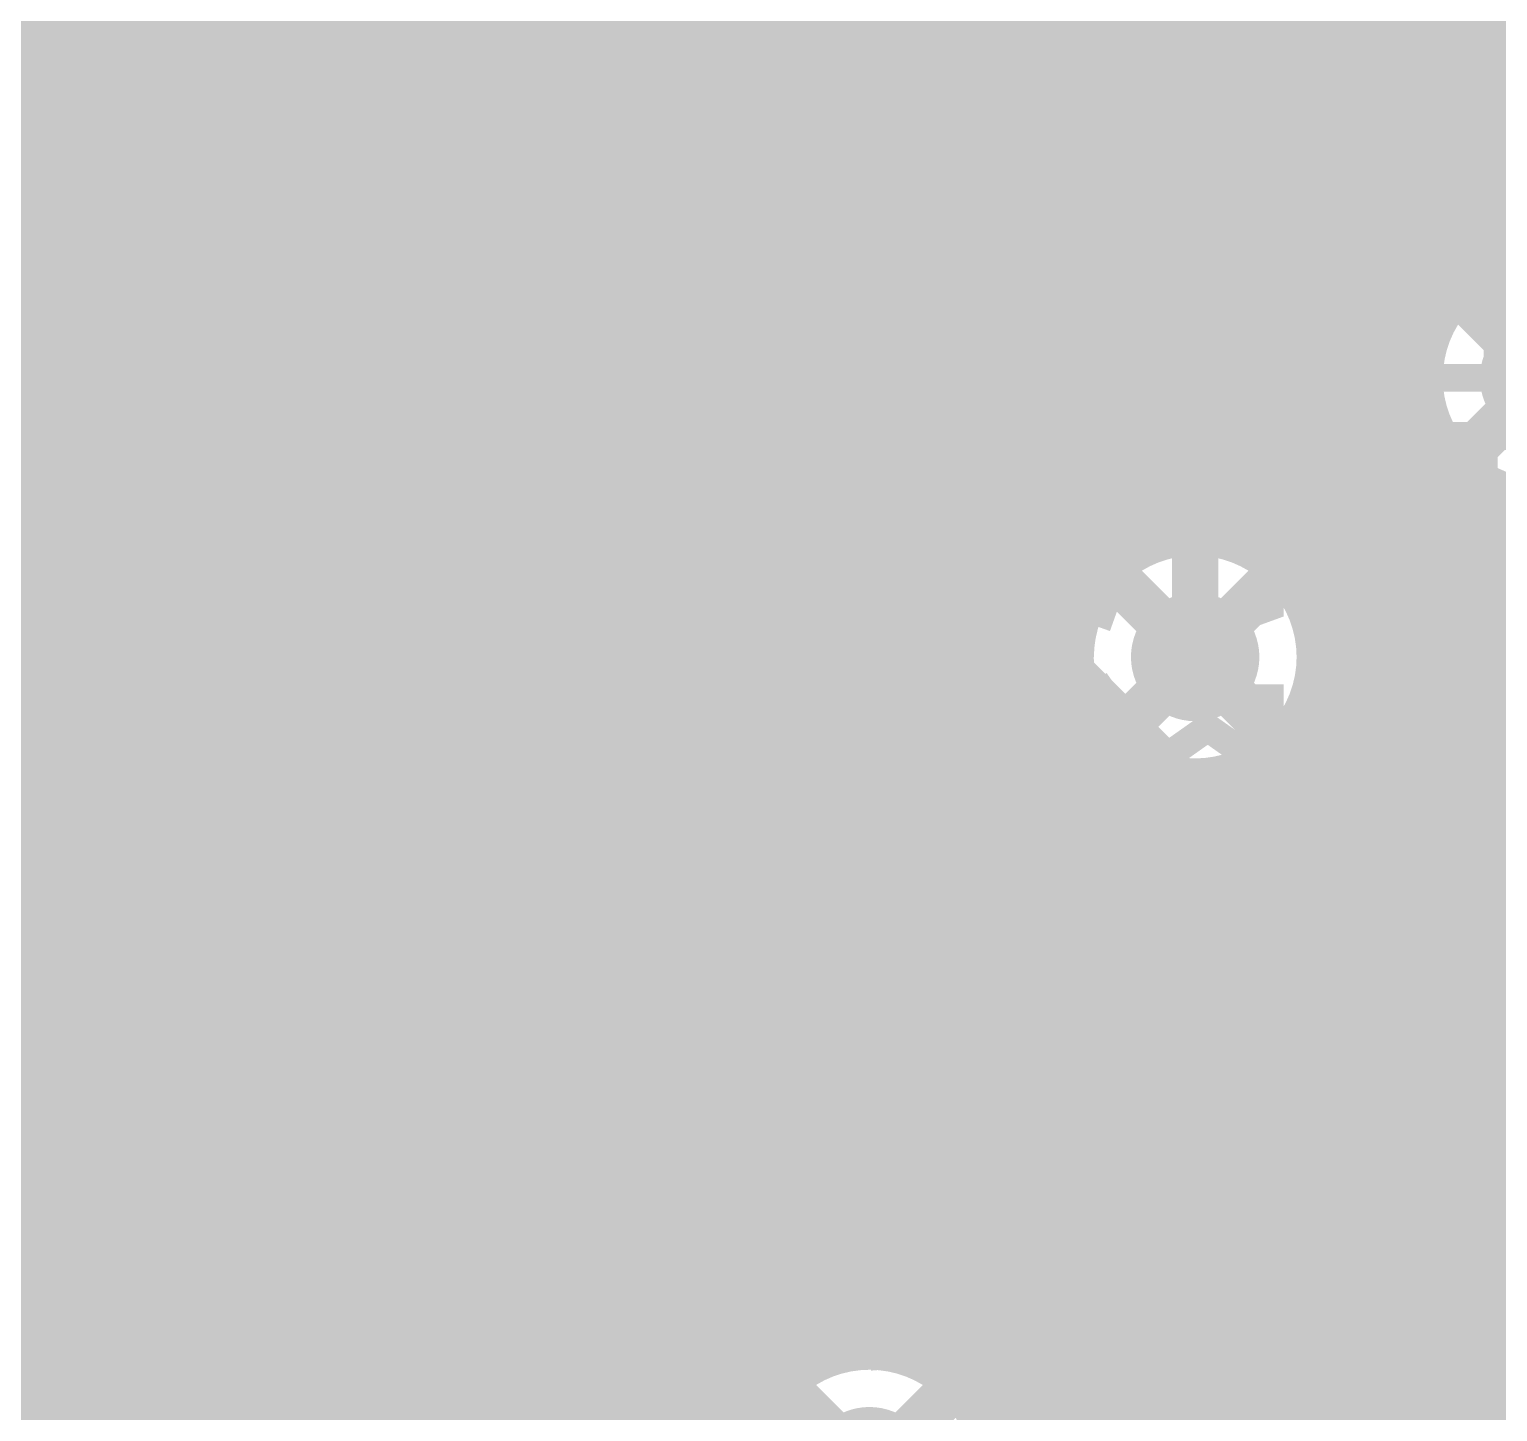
# Model space of a CAD drawing. Extents: x -5 to 112, y -62 to 71.
# Drawn here: x 16.24 to 24.26, y 53.28 to 60.83 of the extents above; entities that cross this region are included whole.
import ezdxf

# ---------------------------------------------------------------- set-up
doc = ezdxf.new("R2010")
doc.units = 0
doc.header["$MEASUREMENT"] = 0
doc.layers.get('0').update_dxf_attribs({"linetype": 'CONTINUOUS'})
for name, color, linetype in [('25-336-0_BOT', 7, 'CONTINUOUS'), ('25-336-0_DRD', 7, 'CONTINUOUS'), ('25-336-0_DRL', 2, 'CONTINUOUS'), ('25-336-0_IN1', 4, 'CONTINUOUS'), ('25-336-0_IN2', 3, 'CONTINUOUS'), ('25-336-0_SMT', 10, 'CONTINUOUS'), ('25-336-0_SPT', 14, 'CONTINUOUS'), ('25-336-0_SST', 9, 'CONTINUOUS'), ('25-336-0_TOP', 12, 'CONTINUOUS'), ('THRUHOLE_TAP', 8, 'CONTINUOUS')]:
    doc.layers.add(name, color=color, linetype=linetype)

# ---------------------------------------------------------------- blocks, each defined once
blk = doc.blocks.new('ROUND_11')
at = {"const_width": 0.35052}
blk.add_lwpolyline([(-0.17526, 0, 1), (0.17526, 0, 1)], format="xyb", close=True, dxfattribs=at)
blk = doc.blocks.new('ROUND_68')
at = {"const_width": 0.35052}
blk.add_lwpolyline([(-0.17526, 0, 1), (0.17526, 0, 1)], format="xyb", close=True, dxfattribs=at)
blk = doc.blocks.new('ROUND_81')
at = {"const_width": 0.10033}
blk.add_lwpolyline([(-0.050164, 0, 1), (0.050164, 0, 1)], format="xyb", close=True, dxfattribs=at)
blk = doc.blocks.new('ROUND_82')
at = {"const_width": 0.10033}
blk.add_lwpolyline([(-0.050164, 0, 1), (0.050164, 0, 1)], format="xyb", close=True, dxfattribs=at)
blk = doc.blocks.new('ROUND_65')
at = {"const_width": 0.35052}
blk.add_lwpolyline([(-0.17526, 0, 1), (0.17526, 0, 1)], format="xyb", close=True, dxfattribs=at)
blk = doc.blocks.new('RECTANGLE_2')
blk.add_solid([(0.4826, 0.4064), (0.4826, -0.4064), (-0.4826, 0.4064), (-0.4826, -0.4064)])
blk = doc.blocks.new('RECTANGLE_13')
blk.add_solid([(0.9017, 0.508), (0.9017, -0.508), (-0.9017, 0.508), (-0.9017, -0.508)])
blk = doc.blocks.new('OBLONG_54')
at = {"const_width": 0.2794}
blk.add_lwpolyline([(0, 0.7493), (0, -0.7493)], dxfattribs=at)
at = {"const_width": 0.1397}
for points in [[(-0.06985, 0.7493, 1), (0.06985, 0.7493, 1)], [(-0.06985, -0.7493, 1), (0.06985, -0.7493, 1)]]:
    blk.add_lwpolyline(points, format="xyb", close=True, dxfattribs=at)
blk = doc.blocks.new('RECTANGLE_55')
blk.add_solid([(0.1397, 0.889), (0.1397, -0.889), (-0.1397, 0.889), (-0.1397, -0.889)])
blk = doc.blocks.new('OBLONG_56')
at = {"const_width": 0.2794}
blk.add_lwpolyline([(0.7493, 0), (-0.7493, 0)], dxfattribs=at)
at = {"const_width": 0.1397}
for points in [[(-0.81915, 0, 1), (-0.67945, 0, 1)], [(0.67945, 0, 1), (0.81915, 0, 1)]]:
    blk.add_lwpolyline(points, format="xyb", close=True, dxfattribs=at)
blk = doc.blocks.new('ROUND_73')
at = {"const_width": 0.10033}
blk.add_lwpolyline([(-0.050164, 0, 1), (0.050164, 0, 1)], format="xyb", close=True, dxfattribs=at)

msp = doc.modelspace()

# ---------------------------------------------------------------- linework, layer by layer
at = {"layer": '25-336-0_BOT', "const_width": 0.254}
for points in [[(19.812, 70.231), (19.812, 47.68088)], [(20.0406, 70.231), (20.0406, 47.41672)], [(20.2692, 70.231), (20.2692, 53.34508)], [(20.4978, 70.231), (20.4978, 53.55336)], [(20.7264, 70.231), (20.7264, 53.62956)], [(20.955, 70.231), (20.955, 53.73116)], [(21.1836, 70.231), (21.1836, 53.95722)], [(21.4122, 70.231), (21.4122, 54.06136)], [(21.6408, 70.231), (21.6408, 54.06644)], [(21.8694, 70.231), (21.8694, 54.06644)], [(23.4696, 70.231), (23.4696, 54.06644)], [(23.6982, 70.231), (23.6982, 54.06644)], [(16.41348, 46.76648), (16.41348, 62.00648), (18.923, 64.516), (18.923, 68.326)], [(19.5834, 68.16344), (19.5834, 47.77994)], [(23.9268, 64.80302), (23.9268, 59.27598)], [(24.0538, 64.64808), (24.0538, 59.43092)], [(19.3548, 64.36614), (19.3548, 47.79264)], [(19.1262, 64.0715), (19.1262, 47.72406)], [(18.8976, 63.8429), (18.8976, 47.53864)], [(18.669, 63.6143), (18.669, 42.9133)], [(18.4404, 63.3857), (18.4404, 43.21556)], [(18.2118, 63.1571), (18.2118, 43.32732)], [(17.9832, 62.9285), (17.9832, 43.35018)], [(17.7546, 62.6999), (17.7546, 43.29176)], [(17.526, 62.4713), (17.526, 43.12412)], [(17.2974, 62.2427), (17.2974, 42.52468)], [(17.0688, 62.0141), (17.0688, 46.94682)], [(16.87068, 61.81598), (16.87068, 47.2694)], [(22.606, 57.404), (22.606, 61.722)], [(23.241, 61.47816), (23.241, 57.6453)], [(22.098, 61.26988), (22.098, 57.85612)], [(22.1488, 61.21908), (22.1488, 57.90692)], [(23.0632, 61.21908), (23.0632, 57.90692)], [(22.1488, 60.8076), (16.87068, 60.8076)], [(24.0538, 60.8076), (23.0632, 60.8076)], [(22.1488, 60.579), (16.87068, 60.579)], [(24.0538, 60.579), (23.0632, 60.579)], [(22.1488, 60.3504), (16.87068, 60.3504)], [(24.0538, 60.3504), (23.0632, 60.3504)], [(22.1488, 60.1218), (16.87068, 60.1218)], [(24.0538, 60.1218), (23.0632, 60.1218)], [(22.1488, 59.8932), (16.87068, 59.8932)], [(24.0538, 59.8932), (23.0632, 59.8932)], [(22.1488, 59.6646), (16.87068, 59.6646)], [(24.0538, 59.6646), (23.0632, 59.6646)], [(22.1488, 59.436), (16.87068, 59.436)], [(24.0538, 59.436), (23.0632, 59.436)], [(22.1488, 59.2074), (16.87068, 59.2074)], [(23.89124, 59.2074), (23.0632, 59.2074)], [(22.1488, 58.9788), (16.87068, 58.9788)], [(23.83282, 58.9788), (23.0632, 58.9788)], [(22.1488, 58.7502), (16.87068, 58.7502)], [(23.85314, 58.7502), (23.0632, 58.7502)], [(23.9268, 58.58002), (23.9268, 54.06644)], [(22.1488, 58.5216), (16.87068, 58.5216)], [(23.9649, 58.5216), (23.0632, 58.5216)], [(24.1554, 58.34888), (24.1554, 54.06644)], [(22.1488, 58.293), (16.87068, 58.293)], [(24.26716, 58.293), (23.0632, 58.293)], [(22.1488, 58.0644), (16.87068, 58.0644)], [(33.8328, 58.0644), (23.0632, 58.0644)], [(22.08022, 57.8358), (16.87068, 57.8358)], [(33.8328, 57.8358), (23.13178, 57.8358)], [(21.95576, 57.6072), (16.87068, 57.6072)], [(33.8328, 57.6072), (23.2537, 57.6072)], [(21.92528, 57.3786), (16.87068, 57.3786)], [(33.8328, 57.3786), (23.28418, 57.3786)], [(21.97608, 57.15), (16.87068, 57.15)], [(33.8328, 57.15), (23.23592, 57.15)], [(23.241, 57.16016), (23.241, 54.06644)], [(22.098, 56.95188), (22.098, 54.06644)], [(22.12594, 56.9214), (16.87068, 56.9214)], [(23.0124, 56.8579), (23.0124, 54.06644)], [(33.8328, 56.9214), (23.08352, 56.9214)], [(22.3266, 56.78424), (22.3266, 54.06644)], [(22.5552, 56.72582), (22.5552, 54.06644)], [(22.7838, 56.74614), (22.7838, 54.06644)], [(33.8328, 56.6928), (16.87068, 56.6928)], [(33.8328, 56.4642), (16.87068, 56.4642)], [(33.8328, 56.2356), (16.87068, 56.2356)], [(33.8328, 56.007), (16.87068, 56.007)], [(27.89936, 55.7784), (16.87068, 55.7784)], [(27.71394, 55.5498), (16.87068, 55.5498)], [(27.64536, 55.3212), (16.87068, 55.3212)], [(27.65806, 55.0926), (16.87068, 55.0926)], [(27.75712, 54.864), (16.87068, 54.864)], [(28.01874, 54.6354), (16.87068, 54.6354)], [(25.63114, 54.4068), (16.87068, 54.4068)], [(25.34158, 54.1782), (16.87068, 54.1782)], [(25.23236, 54.06644), (21.47824, 54.06644)], [(20.828, 52.959), (21.47824, 53.60924), (25.4254, 53.60924), (25.781, 53.975), (33.02, 53.975), (33.528, 53.467)], [(21.17344, 53.9496), (16.87068, 53.9496)], [(21.15566, 53.93182), (20.86102, 53.63718)], [(20.9423, 53.721), (16.87068, 53.721)], [(20.86102, 53.63718), (20.82823, 53.63479)], [(20.40636, 53.4924), (16.87068, 53.4924)], [(20.22094, 53.2638), (16.87068, 53.2638)]]:
    msp.add_lwpolyline(points, dxfattribs=at)
for points in [[(24.0538, 59.43092, 0.2113087), (23.83132, 58.928)], [(23.83028, 58.928, 0.4142136), (24.511, 58.24728)], [(22.1488, 57.90692, 0.2113087), (21.92632, 57.404)], [(23.28672, 57.404, 0.2113087), (23.0639, 57.90769)], [(21.92528, 57.404, 0.4142136), (22.606, 56.72328)], [(22.606, 56.72328, 0.4142136), (23.28672, 57.404)], [(21.47824, 54.06644, 0.1989132), (21.15495, 53.93253)], [(21.47824, 54.06644, 0.1989132), (21.15495, 53.93253)], [(20.828, 53.63972, 0.4142136), (20.14728, 52.959)]]:
    msp.add_lwpolyline(points, format="xyb", dxfattribs=at)
at = {"layer": '25-336-0_DRD', "const_width": 0.254}
for points in [[(23.876, 62.992), (21.336, 60.452)], [(23.876, 60.452), (21.336, 62.992)], [(19.1262, 61.6712), (16.5862, 59.1312)], [(19.1262, 59.1312), (16.5862, 61.6712)], [(16.51, 58.928), (13.97, 61.468)], [(25.781, 60.198), (23.241, 57.658)], [(25.781, 57.658), (23.241, 60.198)], [(23.876, 58.674), (21.336, 56.134)], [(23.876, 56.134), (21.336, 58.674)], [(24.257, 57.531), (21.717, 54.991)], [(24.257, 54.991), (21.717, 57.531)], [(24.257, 57.531), (21.717, 54.991)], [(24.257, 54.991), (21.717, 57.531)], [(26.2128, 55.9562), (23.6728, 53.4162)], [(26.2128, 53.4162), (23.6728, 55.9562)], [(26.2128, 55.9562), (23.6728, 53.4162)], [(26.2128, 53.4162), (23.6728, 55.9562)], [(21.082, 55.118), (18.542, 52.578)], [(21.082, 52.578), (18.542, 55.118)], [(21.082, 55.118), (18.542, 52.578)], [(21.082, 52.578), (18.542, 55.118)], [(21.082, 55.118), (18.542, 52.578)], [(21.082, 52.578), (18.542, 55.118)], [(21.082, 55.118), (18.542, 52.578)], [(21.082, 52.578), (18.542, 55.118)], [(22.098, 54.229), (19.558, 51.689)], [(22.098, 51.689), (19.558, 54.229)]]:
    msp.add_lwpolyline(points, dxfattribs=at)
at = {"layer": '25-336-0_IN1', "const_width": 0.254}
for points in [[(16.1544, 61.468), (16.1544, 47.39386)], [(16.383, 61.468), (16.383, 47.44466)], [(16.6116, 61.468), (16.6116, 47.41672)], [(16.8402, 61.468), (16.8402, 47.2948)], [(17.0688, 61.468), (17.0688, 46.94682)], [(17.2974, 61.468), (17.2974, 60.78728)], [(18.4404, 61.468), (18.4404, 60.74918)], [(18.669, 61.468), (18.669, 41.021)], [(18.8976, 61.468), (18.8976, 47.53864)], [(19.1262, 61.468), (19.1262, 47.72406)], [(19.3548, 61.468), (19.3548, 54.35092)], [(19.5834, 61.468), (19.5834, 54.48808)], [(19.812, 61.468), (19.812, 54.52872)], [(20.0406, 61.468), (20.0406, 54.48808)], [(20.2692, 61.468), (20.2692, 54.35092)], [(20.4978, 61.468), (20.4978, 53.55336)], [(20.7264, 61.468), (20.7264, 53.62956)], [(20.955, 61.468), (20.955, 53.62702)], [(21.1836, 61.468), (21.1836, 53.53812)], [(21.4122, 61.468), (21.4122, 53.30698)], [(21.6408, 61.468), (21.6408, 41.021)], [(21.8694, 61.468), (21.8694, 41.021)], [(23.241, 61.468), (23.241, 57.6453)], [(23.4696, 61.468), (23.4696, 56.73852)], [(23.6982, 61.468), (23.6982, 41.021)], [(23.9268, 61.468), (23.9268, 59.27598)], [(24.1554, 61.468), (24.1554, 59.50712)], [(22.098, 61.26988), (22.098, 57.85612)], [(23.0124, 61.1759), (23.0124, 57.94756)], [(22.3266, 61.10224), (22.3266, 58.02376)], [(22.5552, 61.04382), (22.5552, 58.08218)], [(22.7838, 61.06414), (22.7838, 58.05932)], [(17.40408, 60.9092), (8.382, 60.9092)], [(30.861, 60.9092), (18.30832, 60.9092)], [(17.23644, 60.6806), (8.382, 60.6806)], [(30.861, 60.6806), (18.47596, 60.6806)], [(17.17802, 60.452), (8.382, 60.452)], [(30.861, 60.452), (18.53438, 60.452)], [(17.19834, 60.2234), (8.382, 60.2234)], [(28.53436, 60.2234), (18.51152, 60.2234)], [(17.3101, 59.9948), (8.382, 59.9948)], [(17.2974, 60.01258), (17.2974, 41.021)], [(28.34894, 59.9948), (18.39976, 59.9948)], [(18.4404, 60.05322), (18.4404, 41.021)], [(18.2118, 59.82208), (18.2118, 41.021)], [(17.61236, 59.7662), (8.382, 59.7662)], [(17.526, 59.80684), (17.526, 41.021)], [(28.28036, 59.7662), (18.0975, 59.7662)], [(17.7546, 59.7281), (17.7546, 41.021)], [(17.9832, 59.73318), (17.9832, 41.021)], [(24.20874, 59.5376), (8.382, 59.5376)], [(23.94712, 59.309), (8.382, 59.309)], [(23.84806, 59.0804), (8.382, 59.0804)], [(23.83536, 58.8518), (8.382, 58.8518)], [(23.90394, 58.6232), (8.382, 58.6232)], [(23.9268, 58.58002), (23.9268, 41.021)], [(24.08936, 58.3946), (8.382, 58.3946)], [(24.1554, 58.34888), (24.1554, 41.021)], [(30.861, 58.166), (8.382, 58.166)], [(22.18436, 57.9374), (8.382, 57.9374)], [(30.861, 57.9374), (23.02764, 57.9374)], [(21.99894, 57.7088), (8.382, 57.7088)], [(30.861, 57.7088), (23.21306, 57.7088)], [(21.93036, 57.4802), (8.382, 57.4802)], [(30.861, 57.4802), (23.28164, 57.4802)], [(21.94306, 57.2516), (8.382, 57.2516)], [(30.861, 57.2516), (23.26894, 57.2516)], [(23.241, 57.16016), (23.241, 56.89092)], [(22.04212, 57.023), (8.382, 57.023)], [(30.58922, 57.023), (23.16988, 57.023)], [(22.098, 56.95188), (22.098, 41.021)], [(22.30374, 56.7944), (8.382, 56.7944)], [(22.3266, 56.78424), (22.3266, 56.42102)], [(30.35808, 56.7944), (23.40864, 56.7944)], [(22.37994, 56.5658), (8.382, 56.5658)], [(30.26918, 56.5658), (23.59406, 56.5658)], [(22.31136, 56.3372), (8.382, 56.3372)], [(30.2641, 56.3372), (23.66264, 56.3372)], [(22.32406, 56.1086), (8.382, 56.1086)], [(22.3266, 56.09844), (22.3266, 41.021)], [(30.34284, 56.1086), (23.64994, 56.1086)], [(22.42312, 55.88), (8.382, 55.88)], [(30.54858, 55.88), (23.55088, 55.88)], [(22.5552, 55.73522), (22.5552, 41.021)], [(23.4696, 55.78094), (23.4696, 41.021)], [(22.68474, 55.6514), (8.382, 55.6514)], [(22.7838, 55.61076), (22.7838, 41.021)], [(23.0124, 55.58028), (23.0124, 41.021)], [(23.241, 55.63108), (23.241, 41.021)], [(30.861, 55.6514), (23.28672, 55.6514)], [(30.861, 55.4228), (8.382, 55.4228)], [(24.49068, 55.1942), (8.382, 55.1942)], [(24.32304, 54.9656), (8.382, 54.9656)], [(24.26462, 54.737), (8.382, 54.737)], [(19.64944, 54.5084), (8.382, 54.5084)], [(24.28494, 54.5084), (19.97202, 54.5084)], [(19.28622, 54.2798), (8.382, 54.2798)], [(24.3967, 54.2798), (20.33778, 54.2798)], [(19.16176, 54.0512), (8.382, 54.0512)], [(24.69896, 54.0512), (20.4597, 54.0512)], [(19.13128, 53.8226), (8.382, 53.8226)], [(30.861, 53.8226), (20.49018, 53.8226)], [(19.18208, 53.594), (8.382, 53.594)], [(20.58416, 53.594), (20.44192, 53.594)], [(30.861, 53.594), (21.0693, 53.594)], [(19.33194, 53.3654), (8.382, 53.3654)], [(19.3548, 53.34508), (19.3548, 47.79264)], [(30.861, 53.3654), (21.37156, 53.3654)], [(19.5834, 53.20792), (19.5834, 47.77994)], [(20.0406, 53.20792), (20.0406, 47.41672)], [(19.812, 53.16728), (19.812, 47.68088)]]:
    msp.add_lwpolyline(points, dxfattribs=at)
for points in [[(17.8562, 61.08192, 0.4142136), (17.17548, 60.4012)], [(18.53692, 60.4012, 0.4142136), (17.8562, 61.08192)], [(17.17548, 60.4012, 0.4142136), (17.8562, 59.72048)], [(17.8562, 59.72048, 0.4142136), (18.53692, 60.4012)], [(24.511, 59.60872, 0.4142136), (23.83028, 58.928)], [(23.83028, 58.928, 0.4142136), (24.511, 58.24728)], [(22.606, 58.08472, 0.4142136), (21.92528, 57.404)], [(23.28672, 57.404, 0.4142136), (22.606, 58.08472)], [(21.92528, 57.404, 0.3676766), (22.49678, 56.73344)], [(23.09622, 56.93156, 0.1941172), (23.28682, 57.404)], [(23.66772, 56.261, 0.3676766), (23.09622, 56.93156)], [(23.66772, 56.261, 0.3676766), (23.09622, 56.93156)], [(22.49678, 56.73344, 0.1941172), (22.30618, 56.261)], [(22.49678, 56.73344, 0.1941172), (22.30618, 56.261)], [(22.30628, 56.261, 0.4142136), (22.987, 55.58028)], [(22.30628, 56.261, 0.4142136), (22.987, 55.58028)], [(22.987, 55.58028, 0.4142136), (23.66772, 56.261)], [(22.987, 55.58028, 0.4142136), (23.66772, 56.261)], [(24.9428, 55.36692, 0.4142136), (24.26208, 54.6862)], [(24.26208, 54.6862, 0.4142136), (24.9428, 54.00548)], [(19.812, 54.52872, 0.4142136), (19.13128, 53.848)], [(19.812, 54.52872, 0.4142136), (19.13128, 53.848)], [(20.49272, 53.848, 0.4142136), (19.812, 54.52872)], [(20.49272, 53.848, 0.4142136), (19.812, 54.52872)], [(19.13128, 53.848, 0.4142136), (19.812, 53.16728)], [(19.13128, 53.848, 0.4142136), (19.812, 53.16728)], [(20.37334, 53.46446, 0.1509821), (20.49186, 53.848)], [(20.37334, 53.46446, 0.1509821), (20.49186, 53.848)], [(20.828, 53.63972, 0.1852097), (20.37276, 53.4651)], [(21.50872, 52.959, 0.4142136), (20.828, 53.63972)], [(19.812, 53.16728, 0.1852086), (20.26724, 53.3419)], [(19.812, 53.16728, 0.1852086), (20.26724, 53.3419)], [(20.26666, 53.34254, 0.1509821), (20.14814, 52.959)]]:
    msp.add_lwpolyline(points, format="xyb", dxfattribs=at)
at = {"layer": '25-336-0_IN2', "const_width": 0.254}
for points in [[(17.3228, 69.85), (17.3228, 38.227)], [(17.5514, 69.85), (17.5514, 43.14952)], [(17.78, 69.85), (17.78, 43.30192)], [(18.0086, 69.85), (18.0086, 43.35018)], [(18.2372, 69.85), (18.2372, 43.3197)], [(19.6088, 69.85), (19.6088, 47.77232)], [(19.8374, 69.85), (19.8374, 47.66056)], [(20.066, 69.85), (20.066, 47.3583)], [(20.2946, 69.85), (20.2946, 53.38064)], [(20.5232, 69.85), (20.5232, 53.56606)], [(20.7518, 69.85), (20.7518, 53.63464)], [(20.9804, 69.85), (20.9804, 53.62194)], [(21.209, 69.85), (21.209, 53.52288)], [(21.4376, 69.85), (21.4376, 53.25872)], [(21.6662, 69.85), (21.6662, 38.227)], [(21.8948, 69.85), (21.8948, 38.227)], [(23.495, 69.85), (23.495, 38.227)], [(23.7236, 69.85), (23.7236, 38.227)], [(18.4658, 67.82308), (18.4658, 43.19778)], [(19.3802, 67.82308), (19.3802, 47.79518)], [(18.6944, 67.68592), (18.6944, 42.83202)], [(19.1516, 67.68592), (19.1516, 47.73676)], [(18.923, 67.64528), (18.923, 47.56912)], [(23.9522, 64.76238), (23.9522, 59.31408)], [(24.1808, 64.55664), (24.1808, 59.52236)], [(17.0942, 64.2366), (17.0942, 38.227)], [(16.8656, 63.881), (16.8656, 47.27448)], [(16.637, 63.68034), (16.637, 47.4091)], [(16.4084, 63.5508), (16.4084, 47.44466)], [(16.1798, 63.4746), (16.1798, 47.40402)], [(23.2664, 61.55944), (23.2664, 57.56402)], [(22.1234, 61.24194), (22.1234, 57.88152)], [(23.0378, 61.19622), (23.0378, 57.92978)], [(22.352, 61.09208), (22.352, 58.03392)], [(22.5806, 61.04128), (22.5806, 58.08218)], [(22.8092, 61.07176), (22.8092, 58.0517)], [(33.67024, 60.8076), (15.53972, 60.8076)], [(33.83788, 60.579), (15.80388, 60.579)], [(59.7789, 60.3504), (15.90294, 60.3504)], [(59.66714, 60.1218), (15.91564, 60.1218)], [(59.64682, 59.8932), (15.84706, 59.8932)], [(59.70524, 59.6646), (15.66164, 59.6646)], [(24.05888, 59.436), (-3.937, 59.436)], [(23.89124, 59.2074), (5.87502, 59.2074)], [(23.83282, 58.9788), (6.24078, 58.9788)], [(23.85314, 58.7502), (6.3627, 58.7502)], [(23.9522, 58.53938), (23.9522, 38.227)], [(23.9649, 58.5216), (6.39318, 58.5216)], [(24.1808, 58.33364), (24.1808, 38.227)], [(24.26716, 58.293), (11.24712, 58.293)], [(22.44344, 58.0644), (11.41476, 58.0644)], [(39.38524, 58.0644), (22.76602, 58.0644)], [(22.08022, 57.8358), (11.47318, 57.8358)], [(39.32682, 57.8358), (23.13178, 57.8358)], [(21.95576, 57.6072), (11.45032, 57.6072)], [(39.34714, 57.6072), (23.2537, 57.6072)], [(21.92528, 57.3786), (11.33856, 57.3786)], [(39.4589, 57.3786), (23.28418, 57.3786)], [(23.2664, 57.24144), (23.2664, 38.227)], [(21.97608, 57.15), (11.0363, 57.15)], [(39.76116, 57.15), (23.23592, 57.15)], [(22.12594, 56.9214), (-3.937, 56.9214)], [(22.1234, 56.92394), (22.1234, 38.227)], [(23.0378, 56.87822), (23.0378, 38.227)], [(54.11724, 56.9214), (23.08352, 56.9214)], [(22.352, 56.77408), (22.352, 38.227)], [(22.5806, 56.72328), (22.5806, 38.227)], [(22.8092, 56.75376), (22.8092, 38.227)], [(54.05882, 56.6928), (-3.937, 56.6928)], [(54.07914, 56.4642), (9.23798, 56.4642)], [(54.1909, 56.2356), (9.46912, 56.2356)], [(54.49316, 56.007), (9.55802, 56.007)], [(27.89936, 55.7784), (9.56056, 55.7784)], [(27.71394, 55.5498), (9.48436, 55.5498)], [(27.64536, 55.3212), (9.27608, 55.3212)], [(27.65806, 55.0926), (-0.5588, 55.0926)], [(27.75712, 54.864), (-0.49784, 54.864)], [(28.01874, 54.6354), (9.05002, 54.6354)], [(39.10838, 54.4068), (9.41578, 54.4068)], [(38.90264, 54.1782), (9.5377, 54.1782)], [(33.04794, 53.9496), (9.56818, 53.9496)], [(27.43708, 53.721), (9.51992, 53.721)], [(20.40636, 53.4924), (9.36752, 53.4924)], [(27.29992, 53.4924), (21.24964, 53.4924)], [(20.22094, 53.2638), (-1.4224, 53.2638)], [(27.25928, 53.2638), (21.43506, 53.2638)]]:
    msp.add_lwpolyline(points, dxfattribs=at)
for points in [[(24.511, 59.60872, 0.4142136), (23.83028, 58.928)], [(23.83028, 58.928, 0.4142136), (24.511, 58.24728)], [(22.606, 58.08472, 0.4142136), (21.92528, 57.404)], [(23.28672, 57.404, 0.4142136), (22.606, 58.08472)], [(21.92528, 57.404, 0.4142136), (22.606, 56.72328)], [(22.606, 56.72328, 0.4142136), (23.28672, 57.404)], [(20.828, 53.63972, 0.4142136), (20.14728, 52.959)], [(21.50872, 52.959, 0.4142136), (20.828, 53.63972)]]:
    msp.add_lwpolyline(points, format="xyb", dxfattribs=at)
at = {"layer": '25-336-0_SST', "const_width": 0.1524}
for points in [[(24.257, 58.928), (21.463, 58.928), (21.463, 64.262), (24.257, 64.262), (24.257, 58.928)], [(17.3355, 58.2295), (17.3355, 61.1505), (15.6972, 61.1505), (15.6972, 58.2295), (17.3355, 58.2295)], [(19.8755, 58.2295), (19.8755, 61.1505), (18.2372, 61.1505), (18.2372, 58.2295), (19.8755, 58.2295)], [(20.29206, 60.1853), (20.12442, 60.24626), (20.12442, 60.60186), (20.29206, 60.66028), (20.97024, 60.66028), (21.14042, 60.60186), (21.14042, 60.24626), (20.97024, 60.1853)], [(20.29206, 59.82208), (20.12442, 59.7027), (20.12442, 59.46648), (20.29206, 59.3471), (20.46224, 59.3471), (20.80006, 59.58586), (21.14042, 59.3471), (21.14042, 59.82208)], [(20.29206, 58.98388), (20.12442, 58.92546), (20.12442, 58.56986), (20.29206, 58.5089), (20.63242, 58.5089), (20.80006, 58.62828), (20.80006, 58.98388), (21.14042, 58.98388), (21.14042, 58.5089)], [(23.3045, 58.6105), (23.3045, 55.6895), (24.9428, 55.6895), (24.9428, 58.6105), (23.3045, 58.6105)], [(22.16658, 57.61736), (21.9964, 57.67832), (21.9964, 58.03392), (22.16658, 58.09234), (22.84476, 58.09234), (23.0124, 58.03392), (23.0124, 57.67832), (22.84476, 57.61736)], [(22.16658, 57.25414), (21.9964, 57.13476), (21.9964, 56.89854), (22.16658, 56.77916), (22.33676, 56.77916), (22.67458, 57.01792), (23.0124, 56.77916), (23.0124, 57.25414)], [(22.5044, 56.35752), (22.5044, 56.00192), (22.33676, 55.94096), (22.16658, 55.94096), (21.9964, 56.00192), (21.9964, 56.35752), (22.16658, 56.41594), (22.33676, 56.41594), (23.0124, 56.17972)], [(24.44242, 55.32628), (24.44242, 54.97068), (24.61006, 54.8513), (24.78024, 54.8513), (24.95042, 54.97068), (24.95042, 55.32628), (23.93442, 55.32628)], [(12.7, 54.102), (12.7, 46.355), (21.59, 46.355), (21.59, 55.245), (13.843, 55.245), (12.7, 54.102)], [(24.44242, 55.0291), (23.93442, 54.8513)], [(24.27224, 54.0131), (24.27224, 54.48808), (24.95042, 54.25186), (24.95042, 54.13248), (23.93442, 54.13248)], [(24.44242, 53.23586), (24.44242, 53.59146), (24.61006, 53.64988), (24.78024, 53.64988), (24.95042, 53.59146), (24.95042, 53.23586), (24.78024, 53.1749), (24.61006, 53.1749), (23.93442, 53.41366)]]:
    msp.add_lwpolyline(points, dxfattribs=at)
at = {"layer": '25-336-0_TOP'}
for points, const_width in [([(16.41348, 56.5912), (16.41348, 55.52948), (16.129, 55.245), (13.081, 55.245), (12.7, 55.626), (12.7, 59.182), (11.684, 60.198), (11.684, 63.881), (10.795, 64.77)], 0.254), ([(14.097, 61.722), (19.177, 61.722), (20.066, 60.833), (24.892, 60.833), (25.654, 60.071), (25.654, 59.817)], 0.254), ([(17.3228, 61.2648), (17.3228, 59.01436)], 0.254), ([(17.5514, 61.2648), (17.5514, 58.78576)], 0.254), ([(17.78, 61.2648), (17.78, 58.55208)], 0.254), ([(18.0086, 61.2648), (18.0086, 57.80024)], 0.254), ([(18.2372, 61.2648), (18.2372, 57.77484)], 0.254), ([(17.3228, 61.1378), (17.3228, 59.7154)], 0.254), ([(18.2372, 61.1378), (18.2372, 59.7154)], 0.254), ([(18.2372, 60.7568), (17.3228, 60.7568)], 0.254), ([(18.2372, 60.5282), (17.3228, 60.5282)], 0.254), ([(10.795, 60.4012), (12.192, 59.0042), (12.192, 55.372), (12.827, 54.737), (16.383, 54.737), (16.91386, 55.26786), (16.91386, 56.5912)], 0.254), ([(15.24, 60.198), (15.24, 59.944), (16.2052, 58.9788), (16.51, 58.9788)], 0.635), ([(16.51, 60.4012), (17.8562, 60.4012), (18.8722, 60.4012), (19.05, 60.4012)], 0.254), ([(16.51, 60.4012), (17.8562, 60.4012)], 0.254), ([(17.3228, 60.4012), (16.51, 60.4012)], 0.254), ([(19.05, 60.4012), (18.8722, 60.4012), (18.034, 59.563), (18.034, 58.42), (18.415, 58.039), (18.415, 56.5912)], 0.254), ([(18.2372, 60.4012), (19.05, 60.4012)], 0.254), ([(18.2372, 60.2996), (17.3228, 60.2996)], 0.254), ([(18.2372, 60.071), (17.3228, 60.071)], 0.254), ([(19.05, 58.9788), (19.1008, 58.9788), (20.0406, 59.9186), (22.86, 59.9186)], 0.254), ([(18.2372, 59.8424), (17.3228, 59.8424)], 0.254), ([(17.3228, 59.6646), (17.3228, 59.01436)], 0.254), ([(18.2372, 59.6646), (18.2372, 58.2422)], 0.254), ([(18.2372, 59.6138), (17.3228, 59.6138)], 0.254), ([(18.2372, 59.3852), (17.3228, 59.3852)], 0.254), ([(18.2372, 59.1566), (17.3228, 59.1566)], 0.254), ([(17.41424, 56.5912), (17.41424, 58.27776), (16.7132, 58.9788), (16.51, 58.9788)], 0.254), ([(17.3228, 59.01436), (17.73682, 58.60034)], 0.254), ([(19.05, 58.9788), (18.91538, 58.84418), (18.91538, 56.5912)], 0.254), ([(18.2372, 58.928), (17.40916, 58.928)], 0.254), ([(24.13, 57.8612), (24.13, 58.547), (24.511, 58.928)], 0.254), ([(18.2372, 58.6994), (17.63776, 58.6994)], 0.254), ([(18.2372, 58.4708), (17.82826, 58.4708)], 0.254), ([(24.13, 57.8612), (24.0538, 57.8612), (23.495, 58.42), (20.32, 58.42), (19.41576, 57.51576), (19.41576, 56.5912)], 0.254), ([(17.87144, 58.27776), (17.87144, 57.80786)], 0.254), ([(18.45818, 58.2422), (17.87144, 58.2422)], 0.254), ([(18.45818, 58.2422), (18.2372, 58.2422)], 0.254), ([(18.45818, 58.2422), (18.45818, 57.80786)], 0.254), ([(18.4658, 58.2422), (18.4658, 57.80786)], 0.254), ([(18.45818, 58.0136), (17.87144, 58.0136)], 0.254), ([(20.41652, 56.5912), (20.41652, 57.62752), (20.701, 57.912), (22.098, 57.912), (22.606, 57.404)], 0.254), ([(23.3045, 57.9628), (22.99208, 57.9628)], 0.254), ([(23.0378, 57.9628), (23.0378, 57.92978)], 0.254), ([(23.2664, 57.9628), (23.2664, 57.56402)], 0.254), ([(23.3172, 57.9501), (23.3172, 57.1754)], 0.254), ([(34.29, 57.8612), (30.6578, 54.229), (27.94, 54.229), (26.67, 55.499), (22.606, 55.499), (21.5138, 56.5912), (20.9169, 56.5912)], 0.254), ([(26.035, 57.8612), (24.13, 57.8612)], 0.254), ([(18.2626, 57.785), (18.06702, 57.785)], 0.254), ([(18.415, 57.8104), (18.415, 56.5912)], 0.254), ([(23.3172, 57.785), (23.16988, 57.785)], 0.254), ([(23.3172, 57.5564), (23.26894, 57.5564)], 0.254), ([(21.9075, 57.4548), (21.37156, 57.4548)], 0.254), ([(21.4376, 57.4548), (21.4376, 57.0484)], 0.254), ([(21.6662, 57.4548), (21.6662, 57.023)], 0.254), ([(21.8948, 57.4548), (21.8948, 56.85536)], 0.254), ([(21.92528, 57.43702), (21.92448, 57.404)], 0.254), ([(21.3868, 57.3405), (21.3868, 57.0484)], 0.254), ([(21.93036, 57.3278), (21.3868, 57.3278)], 0.254), ([(23.3172, 57.3278), (23.28164, 57.3278)], 0.254), ([(23.2664, 57.24144), (23.2664, 55.9562)], 0.254), ([(21.99894, 57.0992), (21.3868, 57.0992)], 0.254), ([(23.3172, 57.0992), (23.21306, 57.0992)], 0.254), ([(23.3172, 57.1754), (23.3172, 57.1246)], 0.254), ([(23.3172, 57.1246), (23.3172, 55.9562)], 0.254), ([(21.5138, 57.0484), (21.3868, 57.0484)], 0.254), ([(21.84146, 56.91124), (22.79396, 55.9562)], 0.254), ([(22.18436, 56.8706), (21.87956, 56.8706)], 0.254), ([(22.1234, 56.92394), (22.1234, 56.62676)], 0.254), ([(23.3172, 56.8706), (23.02764, 56.8706)], 0.254), ([(23.0378, 56.87822), (23.0378, 55.9562)], 0.254), ([(22.352, 56.77408), (22.352, 56.39816)], 0.254), ([(22.5806, 56.72328), (22.5806, 56.16956)], 0.254), ([(22.8092, 56.75376), (22.8092, 55.9562)], 0.254), ([(23.3172, 56.642), (22.10816, 56.642)], 0.254), ([(18.415, 55.372), (18.415, 56.5912)], 0.254), ([(23.3172, 56.4134), (22.33676, 56.4134)], 0.254), ([(24.13, 56.4388), (23.1648, 56.4388), (22.987, 56.261)], 0.254), ([(22.987, 56.261), (23.1648, 56.4388), (24.13, 56.4388)], 0.254), ([(23.3172, 56.4388), (24.13, 56.4388)], 0.254), ([(24.9428, 56.4388), (24.13, 56.4388)], 0.254), ([(23.3172, 56.1848), (22.56536, 56.1848)], 0.254), ([(21.3868, 56.0705), (22.28342, 55.17642)], 0.254), ([(21.3868, 56.0705), (21.3868, 55.8419)], 0.254), ([(21.4376, 56.0197), (21.4376, 53.25872)], 0.254), ([(21.5011, 55.9562), (21.3868, 55.9562)], 0.254), ([(23.3172, 55.9562), (22.79396, 55.9562)], 0.254), ([(23.3172, 55.9562), (22.79396, 55.9562)], 0.254), ([(21.6662, 55.7911), (21.6662, 47.30496)], 0.254), ([(21.7297, 55.7276), (21.37156, 55.7276)], 0.254), ([(21.9583, 55.499), (21.23694, 55.499)], 0.254), ([(21.8948, 55.5625), (21.8948, 55.0037)], 0.254), ([(18.6944, 55.42788), (18.6944, 53.70576)], 0.254), ([(19.1516, 55.4355), (19.1516, 53.4162)], 0.254), ([(19.6088, 55.41264), (19.6088, 53.4162)], 0.254), ([(21.209, 55.4736), (21.209, 53.52288)], 0.254), ([(17.37106, 55.37454), (17.37106, 55.26786)], 0.254), ([(17.5514, 55.39232), (17.5514, 54.06644)], 0.254), ([(17.78, 55.39232), (17.78, 54.06644)], 0.254), ([(18.0086, 55.38216), (18.0086, 54.06644)], 0.254), ([(18.2372, 55.40756), (18.2372, 54.05628)], 0.254), ([(18.4658, 55.37454), (18.4658, 53.93436)], 0.254), ([(18.923, 55.372), (18.923, 53.47716)], 0.254), ([(19.3802, 55.372), (19.3802, 53.4162)], 0.254), ([(19.8374, 55.37708), (19.8374, 53.4162)], 0.254), ([(19.91614, 55.372), (19.94656, 55.37298)], 0.254), ([(20.88642, 55.372), (19.94662, 55.372)], 0.254), ([(20.066, 55.372), (20.066, 53.4162)], 0.254), ([(20.2946, 55.372), (20.2946, 53.4162)], 0.254), ([(20.5232, 55.372), (20.5232, 53.56606)], 0.254), ([(20.7518, 55.372), (20.7518, 53.63464)], 0.254), ([(20.88642, 55.372), (20.9169, 55.37101)], 0.254), ([(20.9804, 55.37708), (20.9804, 53.62194)], 0.254), ([(22.1234, 55.3339), (22.1234, 55.0799)], 0.254), ([(22.1869, 55.2704), (17.37106, 55.2704)], 0.254), ([(22.352, 55.118), (22.352, 55.0799)], 0.254), ([(21.96338, 55.0418), (17.3101, 55.0418)], 0.254), ([(17.3228, 55.06212), (17.3228, 54.06644)], 0.254), ([(22.42312, 55.0799), (22.1488, 55.0799)], 0.254), ([(25.2222, 55.0418), (24.02586, 55.0418)], 0.254), ([(25.2222, 55.0418), (24.02586, 55.0418)], 0.254), ([(24.1808, 55.0418), (24.1808, 54.95036)], 0.254), ([(17.23644, 54.94528), (16.71066, 54.41696)], 0.254), ([(24.20366, 54.93004), (25.2222, 53.90896)], 0.254), ([(17.0942, 54.8005), (17.0942, 54.06644)], 0.254), ([(21.72462, 54.8132), (17.10436, 54.8132)], 0.254), ([(25.2222, 54.8132), (24.31796, 54.8132)], 0.254), ([(16.8656, 54.5719), (16.8656, 54.06644)], 0.254), ([(21.6789, 54.5846), (16.87576, 54.5846)], 0.254), ([(26.035, 53.2638), (25.2222, 53.2638), (23.876, 54.61), (22.8981, 54.61)], 0.254), ([(21.74748, 54.356), (16.63446, 54.356)], 0.254), ([(16.637, 54.356), (16.637, 54.06644)], 0.254), ([(16.383, 54.2798), (12.827, 54.2798)], 0.254), ([(16.1798, 54.2798), (16.1798, 54.06644)], 0.254), ([(16.4084, 54.2798), (16.4084, 54.06644)], 0.254), ([(18.14576, 54.06644), (12.64666, 54.06644)], 0.254), ([(21.6789, 54.1274), (12.6492, 54.1274)], 0.254), ([(22.8981, 54.10962), (20.96262, 54.10962), (20.701, 53.848), (19.812, 53.848)], 0.254), ([(19.812, 53.848), (20.701, 53.848), (20.96262, 54.10962), (22.8981, 54.10962)], 0.254), ([(19.812, 53.848), (20.701, 53.848), (20.96262, 54.10962), (22.8981, 54.10962)], 0.254), ([(22.8981, 54.10962), (20.96262, 54.10962), (20.701, 53.848), (19.812, 53.848)], 0.254), ([(21.6789, 54.10962), (22.8981, 54.10962)], 0.254), ([(18.47342, 53.92928), (18.98396, 53.4162)], 0.254), ([(21.72716, 53.8988), (18.50136, 53.8988)], 0.254), ([(21.68144, 53.6702), (18.72996, 53.6702)], 0.254), ([(11.43, 53.60924), (18.14576, 53.60924), (18.796, 52.959), (20.828, 52.959)], 0.254), ([(20.34794, 53.4416), (18.95856, 53.4416)], 0.254), ([(20.32508, 53.4162), (18.98396, 53.4162)], 0.254), ([(21.70938, 53.4416), (21.30552, 53.4416)], 0.254), ([(21.68906, 53.213), (21.45792, 53.213)], 0.254)]:
    msp.add_lwpolyline(points, dxfattribs=dict(at, const_width=const_width))
at = {"layer": '25-336-0_TOP', "const_width": 0.254}
for points in [[(17.87144, 58.27776, 0.1989124), (17.73753, 58.60105)], [(23.28672, 57.404, 0.2463594), (22.99294, 57.96405)], [(17.91462, 57.8104, 0.0230373), (17.87139, 57.80841)], [(18.16354, 57.73674, 0.1411516), (17.91462, 57.80844)], [(18.415, 57.8104, 0.1423214), (18.16321, 57.73725)], [(18.45818, 57.80786, 0.0230365), (18.415, 57.80985)], [(21.3868, 57.3405, 0.0616509), (21.37262, 57.45507)], [(21.92528, 57.404, 0.4142136), (22.606, 56.72328)], [(22.606, 56.72328, 0.4142136), (23.28672, 57.404)], [(21.83638, 56.91378, 0.1989124), (21.5138, 57.0474)], [(21.83638, 56.91378, 0.1989124), (21.5138, 57.0474)], [(20.9169, 55.372, 0.4142136), (21.3868, 55.8419)], [(17.41424, 55.372, 0.1404184), (17.66306, 55.44328)], [(17.66316, 55.44312, 0.1415841), (17.91462, 55.37046)], [(17.91462, 55.372, 0.1404184), (18.16344, 55.44328)], [(18.16354, 55.44312, 0.1415841), (18.415, 55.37046)], [(18.415, 55.372, 0.1404184), (18.66382, 55.44328)], [(18.66392, 55.44312, 0.1415841), (18.91538, 55.37046)], [(18.91538, 55.372, 0.1404184), (19.1642, 55.44328)], [(19.1643, 55.44312, 0.1415841), (19.41576, 55.37046)], [(19.41576, 55.372, 0.1404184), (19.66458, 55.44328)], [(19.66468, 55.44312, 0.1415841), (19.91614, 55.37046)], [(17.37106, 55.37454, 0.0230365), (17.41424, 55.37255)], [(17.23644, 54.94528, 0.1989124), (17.37006, 55.26786)], [(17.23644, 54.94528, 0.1989124), (17.37006, 55.26786)], [(22.28342, 55.17642, 0.0937588), (22.42355, 55.08088)], [(22.28342, 55.17642, 0.0937588), (22.42355, 55.08088)], [(22.1488, 55.0799, 0.4142136), (21.6789, 54.61)], [(24.19858, 54.93258, 0.1133182), (24.02557, 55.04098)], [(24.19858, 54.93258, 0.1133182), (24.02557, 55.04098)], [(21.6789, 54.61, 0.1415842), (21.75132, 54.35936)], [(16.383, 54.2798, 0.1989116), (16.70629, 54.41371)], [(21.75002, 54.35854, 0.1404188), (21.67871, 54.10962)], [(18.46834, 53.93182, 0.1989124), (18.14576, 54.06544)], [(21.6789, 54.10962, 0.1415842), (21.75132, 53.85898)], [(21.75002, 53.85816, 0.1404188), (21.67871, 53.60924)], [(20.828, 53.63972, 0.2113092), (20.32431, 53.4169)], [(21.50872, 52.959, 0.4142136), (20.828, 53.63972)], [(21.6789, 53.60924, 0.1415842), (21.75132, 53.3586)], [(21.75002, 53.35778, 0.1404188), (21.67871, 53.10886)]]:
    msp.add_lwpolyline(points, format="xyb", dxfattribs=at)

# ---------------------------------------------------------------- block references
at = {"layer": '25-336-0_BOT'}
for name, p in [('ROUND_11', (17.8562, 60.4012)), ('ROUND_11', (24.511, 58.928)), ('ROUND_11', (22.606, 57.404)), ('ROUND_11', (22.987, 56.261)), ('ROUND_11', (19.812, 53.848)), ('ROUND_68', (20.828, 52.959))]:
    msp.add_blockref(name, p, dxfattribs=at)
at = {"layer": '25-336-0_DRL'}
for name, p in [('ROUND_82', (17.8562, 60.4012)), ('ROUND_81', (22.606, 57.404)), ('ROUND_82', (22.987, 56.261)), ('ROUND_82', (19.812, 53.848))]:
    msp.add_blockref(name, p, dxfattribs=at)
at = {"layer": '25-336-0_IN1'}
for name, p in [('ROUND_65', (17.8562, 60.4012)), ('ROUND_68', (24.511, 58.928)), ('ROUND_68', (22.606, 57.404)), ('ROUND_65', (22.987, 56.261)), ('ROUND_65', (19.812, 53.848)), ('ROUND_68', (20.828, 52.959))]:
    msp.add_blockref(name, p, dxfattribs=at)
at = {"layer": '25-336-0_IN2'}
for name, p in [('ROUND_65', (17.8562, 60.4012)), ('ROUND_68', (24.511, 58.928)), ('ROUND_68', (22.606, 57.404)), ('ROUND_65', (22.987, 56.261)), ('ROUND_65', (19.812, 53.848)), ('ROUND_68', (20.828, 52.959))]:
    msp.add_blockref(name, p, dxfattribs=at)
at = {"layer": '25-336-0_SMT'}
for name, p in [('RECTANGLE_2', (16.51, 60.4012)), ('RECTANGLE_2', (19.05, 60.4012)), ('RECTANGLE_13', (22.86, 59.9186)), ('RECTANGLE_2', (16.51, 58.9788)), ('RECTANGLE_2', (19.05, 58.9788)), ('RECTANGLE_2', (24.13, 57.8612)), ('OBLONG_54', (16.41348, 56.5912)), ('OBLONG_54', (16.91386, 56.5912)), ('OBLONG_54', (17.41424, 56.5912)), ('OBLONG_54', (17.91462, 56.5912)), ('OBLONG_54', (18.415, 56.5912)), ('OBLONG_54', (18.91538, 56.5912)), ('OBLONG_54', (19.41576, 56.5912)), ('OBLONG_54', (19.91614, 56.5912)), ('RECTANGLE_55', (20.41652, 56.5912)), ('OBLONG_54', (20.9169, 56.5912)), ('RECTANGLE_2', (24.13, 56.4388)), ('OBLONG_56', (22.8981, 54.61)), ('OBLONG_56', (22.8981, 54.10962)), ('OBLONG_56', (22.8981, 53.60924))]:
    msp.add_blockref(name, p, dxfattribs=at)
at = {"layer": '25-336-0_SPT'}
for name, p in [('RECTANGLE_2', (16.51, 60.4012)), ('RECTANGLE_2', (19.05, 60.4012)), ('RECTANGLE_13', (22.86, 59.9186)), ('RECTANGLE_2', (16.51, 58.9788)), ('RECTANGLE_2', (19.05, 58.9788)), ('RECTANGLE_2', (24.13, 57.8612)), ('OBLONG_54', (16.41348, 56.5912)), ('OBLONG_54', (16.91386, 56.5912)), ('OBLONG_54', (17.41424, 56.5912)), ('OBLONG_54', (17.91462, 56.5912)), ('OBLONG_54', (18.415, 56.5912)), ('OBLONG_54', (18.91538, 56.5912)), ('OBLONG_54', (19.41576, 56.5912)), ('OBLONG_54', (19.91614, 56.5912)), ('RECTANGLE_55', (20.41652, 56.5912)), ('OBLONG_54', (20.9169, 56.5912)), ('RECTANGLE_2', (24.13, 56.4388)), ('OBLONG_56', (22.8981, 54.61)), ('OBLONG_56', (22.8981, 54.10962)), ('OBLONG_56', (22.8981, 53.60924))]:
    msp.add_blockref(name, p, dxfattribs=at)
at = {"layer": '25-336-0_TOP'}
for name, p in [('RECTANGLE_2', (16.51, 60.4012)), ('ROUND_11', (17.8562, 60.4012)), ('RECTANGLE_2', (19.05, 60.4012)), ('RECTANGLE_13', (22.86, 59.9186)), ('RECTANGLE_2', (16.51, 58.9788)), ('RECTANGLE_2', (19.05, 58.9788)), ('ROUND_11', (24.511, 58.928)), ('RECTANGLE_2', (24.13, 57.8612)), ('ROUND_11', (22.606, 57.404)), ('OBLONG_54', (16.41348, 56.5912)), ('OBLONG_54', (16.91386, 56.5912)), ('OBLONG_54', (17.41424, 56.5912)), ('OBLONG_54', (17.91462, 56.5912)), ('OBLONG_54', (18.415, 56.5912)), ('OBLONG_54', (18.91538, 56.5912)), ('OBLONG_54', (19.41576, 56.5912)), ('OBLONG_54', (19.91614, 56.5912)), ('RECTANGLE_55', (20.41652, 56.5912)), ('OBLONG_54', (20.9169, 56.5912)), ('RECTANGLE_2', (24.13, 56.4388)), ('ROUND_11', (22.987, 56.261)), ('OBLONG_56', (22.8981, 54.61)), ('ROUND_11', (19.812, 53.848)), ('OBLONG_56', (22.8981, 54.10962)), ('OBLONG_56', (22.8981, 53.60924)), ('ROUND_11', (20.828, 52.959))]:
    msp.add_blockref(name, p, dxfattribs=at)
at = {"layer": 'THRUHOLE_TAP'}
for p in [(17.8562, 60.4012), (22.606, 57.404), (22.987, 56.261), (19.812, 53.848)]:
    msp.add_blockref('ROUND_73', p, dxfattribs=at)

doc.saveas('drawing.dxf')
